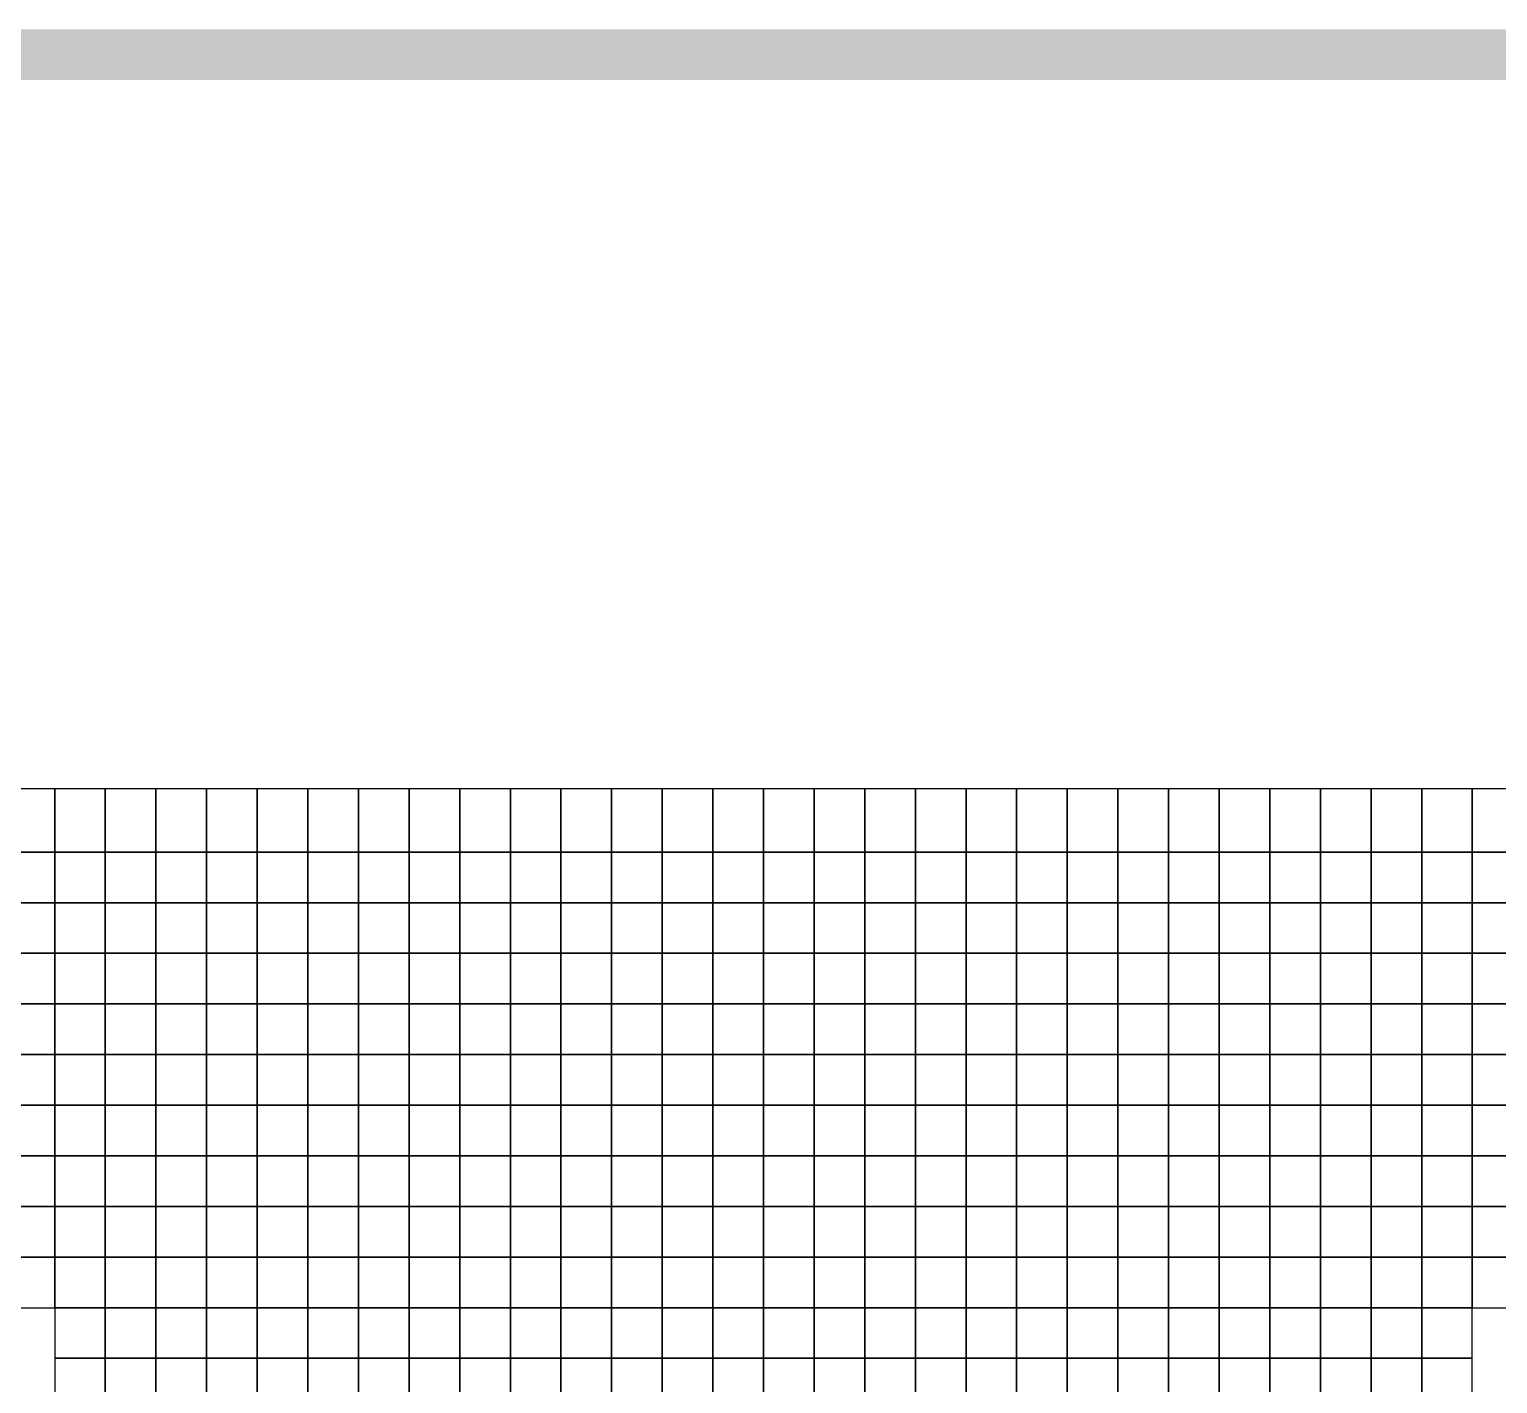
# Model space of a CAD drawing. Extents: x -2.8 to 74.5, y -0.2 to 18.4.
# Drawn here: x 54.57 to 60.37, y 11.9 to 17.25 of the extents above; entities that cross this region are included whole.
import ezdxf

# ---------------------------------------------------------------- set-up
doc = ezdxf.new("R2010")
doc.units = 0
doc.header["$MEASUREMENT"] = 0
doc.layers.add('layer_elements', color=7, linetype='Continuous')
doc.layers.add('layer_result_palette', color=7, linetype='Continuous')

msp = doc.modelspace()

# ---------------------------------------------------------------- linework, layer by layer
at = {"layer": 'layer_elements', "color": 171, "true_color": 0x8080ff}
for points in [[(54.47, 14), (54.67, 14), (54.67, 14.25), (54.47, 14.25)], [(54.67, 14), (54.87, 14), (54.87, 14.25), (54.67, 14.25)], [(54.87, 14), (55.07, 14), (55.07, 14.25), (54.87, 14.25)], [(55.07, 14), (55.27, 14), (55.27, 14.25), (55.07, 14.25)], [(55.27, 14), (55.47, 14), (55.47, 14.25), (55.27, 14.25)], [(55.47, 14), (55.67, 14), (55.67, 14.25), (55.47, 14.25)], [(55.67, 14), (55.87, 14), (55.87, 14.25), (55.67, 14.25)], [(55.87, 14), (56.07, 14), (56.07, 14.25), (55.87, 14.25)], [(56.07, 14), (56.27, 14), (56.27, 14.25), (56.07, 14.25)], [(56.27, 14), (56.47, 14), (56.47, 14.25), (56.27, 14.25)], [(56.47, 14), (56.67, 14), (56.67, 14.25), (56.47, 14.25)], [(56.67, 14), (56.87, 14), (56.87, 14.25), (56.67, 14.25)], [(56.87, 14), (57.07, 14), (57.07, 14.25), (56.87, 14.25)], [(57.07, 14), (57.27, 14), (57.27, 14.25), (57.07, 14.25)], [(57.27, 14), (57.47, 14), (57.47, 14.25), (57.27, 14.25)], [(57.47, 14), (57.67, 14), (57.67, 14.25), (57.47, 14.25)], [(57.67, 14), (57.87, 14), (57.87, 14.25), (57.67, 14.25)], [(57.87, 14), (58.07, 14), (58.07, 14.25), (57.87, 14.25)], [(58.07, 14), (58.27, 14), (58.27, 14.25), (58.07, 14.25)], [(58.27, 14), (58.47, 14), (58.47, 14.25), (58.27, 14.25)], [(58.47, 14), (58.67, 14), (58.67, 14.25), (58.47, 14.25)], [(58.67, 14), (58.87, 14), (58.87, 14.25), (58.67, 14.25)], [(58.87, 14), (59.07, 14), (59.07, 14.25), (58.87, 14.25)], [(59.07, 14), (59.27, 14), (59.27, 14.25), (59.07, 14.25)], [(59.27, 14), (59.47, 14), (59.47, 14.25), (59.27, 14.25)], [(59.47, 14), (59.67, 14), (59.67, 14.25), (59.47, 14.25)], [(59.67, 14), (59.87, 14), (59.87, 14.25), (59.67, 14.25)], [(59.87, 14), (60.07, 14), (60.07, 14.25), (59.87, 14.25)], [(60.07, 14), (60.27, 14), (60.27, 14.25), (60.07, 14.25)], [(60.27, 14), (60.47, 14), (60.47, 14.25), (60.27, 14.25)], [(54.47, 13.8), (54.67, 13.8), (54.67, 14), (54.47, 14)], [(54.67, 13.8), (54.87, 13.8), (54.87, 14), (54.67, 14)], [(54.87, 13.8), (55.07, 13.8), (55.07, 14), (54.87, 14)], [(55.07, 13.8), (55.27, 13.8), (55.27, 14), (55.07, 14)], [(55.27, 13.8), (55.47, 13.8), (55.47, 14), (55.27, 14)], [(55.47, 13.8), (55.67, 13.8), (55.67, 14), (55.47, 14)], [(55.67, 13.8), (55.87, 13.8), (55.87, 14), (55.67, 14)], [(55.87, 13.8), (56.07, 13.8), (56.07, 14), (55.87, 14)], [(56.07, 13.8), (56.27, 13.8), (56.27, 14), (56.07, 14)], [(56.27, 13.8), (56.47, 13.8), (56.47, 14), (56.27, 14)], [(56.47, 13.8), (56.67, 13.8), (56.67, 14), (56.47, 14)], [(56.67, 13.8), (56.87, 13.8), (56.87, 14), (56.67, 14)], [(56.87, 13.8), (57.07, 13.8), (57.07, 14), (56.87, 14)], [(57.07, 13.8), (57.27, 13.8), (57.27, 14), (57.07, 14)], [(57.27, 13.8), (57.47, 13.8), (57.47, 14), (57.27, 14)], [(57.47, 13.8), (57.67, 13.8), (57.67, 14), (57.47, 14)], [(57.67, 13.8), (57.87, 13.8), (57.87, 14), (57.67, 14)], [(57.87, 13.8), (58.07, 13.8), (58.07, 14), (57.87, 14)], [(58.07, 13.8), (58.27, 13.8), (58.27, 14), (58.07, 14)], [(58.27, 13.8), (58.47, 13.8), (58.47, 14), (58.27, 14)], [(58.47, 13.8), (58.67, 13.8), (58.67, 14), (58.47, 14)], [(58.67, 13.8), (58.87, 13.8), (58.87, 14), (58.67, 14)], [(58.87, 13.8), (59.07, 13.8), (59.07, 14), (58.87, 14)], [(59.07, 13.8), (59.27, 13.8), (59.27, 14), (59.07, 14)], [(59.27, 13.8), (59.47, 13.8), (59.47, 14), (59.27, 14)], [(59.47, 13.8), (59.67, 13.8), (59.67, 14), (59.47, 14)], [(59.67, 13.8), (59.87, 13.8), (59.87, 14), (59.67, 14)], [(59.87, 13.8), (60.07, 13.8), (60.07, 14), (59.87, 14)], [(60.07, 13.8), (60.27, 13.8), (60.27, 14), (60.07, 14)], [(60.27, 13.8), (60.47, 13.8), (60.47, 14), (60.27, 14)], [(54.47, 13.6), (54.67, 13.6), (54.67, 13.8), (54.47, 13.8)], [(54.67, 13.6), (54.87, 13.6), (54.87, 13.8), (54.67, 13.8)], [(54.87, 13.6), (55.07, 13.6), (55.07, 13.8), (54.87, 13.8)], [(55.07, 13.6), (55.27, 13.6), (55.27, 13.8), (55.07, 13.8)], [(55.27, 13.6), (55.47, 13.6), (55.47, 13.8), (55.27, 13.8)], [(55.47, 13.6), (55.67, 13.6), (55.67, 13.8), (55.47, 13.8)], [(55.67, 13.6), (55.87, 13.6), (55.87, 13.8), (55.67, 13.8)], [(55.87, 13.6), (56.07, 13.6), (56.07, 13.8), (55.87, 13.8)], [(56.07, 13.6), (56.27, 13.6), (56.27, 13.8), (56.07, 13.8)], [(56.27, 13.6), (56.47, 13.6), (56.47, 13.8), (56.27, 13.8)], [(56.47, 13.6), (56.67, 13.6), (56.67, 13.8), (56.47, 13.8)], [(56.67, 13.6), (56.87, 13.6), (56.87, 13.8), (56.67, 13.8)], [(56.87, 13.6), (57.07, 13.6), (57.07, 13.8), (56.87, 13.8)], [(57.07, 13.6), (57.27, 13.6), (57.27, 13.8), (57.07, 13.8)], [(57.27, 13.6), (57.47, 13.6), (57.47, 13.8), (57.27, 13.8)], [(57.47, 13.6), (57.67, 13.6), (57.67, 13.8), (57.47, 13.8)], [(57.67, 13.6), (57.87, 13.6), (57.87, 13.8), (57.67, 13.8)], [(57.87, 13.6), (58.07, 13.6), (58.07, 13.8), (57.87, 13.8)], [(58.07, 13.6), (58.27, 13.6), (58.27, 13.8), (58.07, 13.8)], [(58.27, 13.6), (58.47, 13.6), (58.47, 13.8), (58.27, 13.8)], [(58.47, 13.6), (58.67, 13.6), (58.67, 13.8), (58.47, 13.8)], [(58.67, 13.6), (58.87, 13.6), (58.87, 13.8), (58.67, 13.8)], [(58.87, 13.6), (59.07, 13.6), (59.07, 13.8), (58.87, 13.8)], [(59.07, 13.6), (59.27, 13.6), (59.27, 13.8), (59.07, 13.8)], [(59.27, 13.6), (59.47, 13.6), (59.47, 13.8), (59.27, 13.8)], [(59.47, 13.6), (59.67, 13.6), (59.67, 13.8), (59.47, 13.8)], [(59.67, 13.6), (59.87, 13.6), (59.87, 13.8), (59.67, 13.8)], [(59.87, 13.6), (60.07, 13.6), (60.07, 13.8), (59.87, 13.8)], [(60.07, 13.6), (60.27, 13.6), (60.27, 13.8), (60.07, 13.8)], [(60.27, 13.6), (60.47, 13.6), (60.47, 13.8), (60.27, 13.8)], [(54.47, 13.4), (54.67, 13.4), (54.67, 13.6), (54.47, 13.6)], [(54.67, 13.4), (54.87, 13.4), (54.87, 13.6), (54.67, 13.6)], [(54.87, 13.4), (55.07, 13.4), (55.07, 13.6), (54.87, 13.6)], [(55.07, 13.4), (55.27, 13.4), (55.27, 13.6), (55.07, 13.6)], [(55.27, 13.4), (55.47, 13.4), (55.47, 13.6), (55.27, 13.6)], [(55.47, 13.4), (55.67, 13.4), (55.67, 13.6), (55.47, 13.6)], [(55.67, 13.4), (55.87, 13.4), (55.87, 13.6), (55.67, 13.6)], [(55.87, 13.4), (56.07, 13.4), (56.07, 13.6), (55.87, 13.6)], [(56.07, 13.4), (56.27, 13.4), (56.27, 13.6), (56.07, 13.6)], [(56.27, 13.4), (56.47, 13.4), (56.47, 13.6), (56.27, 13.6)], [(56.47, 13.4), (56.67, 13.4), (56.67, 13.6), (56.47, 13.6)], [(56.67, 13.4), (56.87, 13.4), (56.87, 13.6), (56.67, 13.6)], [(56.87, 13.4), (57.07, 13.4), (57.07, 13.6), (56.87, 13.6)], [(57.07, 13.4), (57.27, 13.4), (57.27, 13.6), (57.07, 13.6)], [(57.27, 13.4), (57.47, 13.4), (57.47, 13.6), (57.27, 13.6)], [(57.47, 13.4), (57.67, 13.4), (57.67, 13.6), (57.47, 13.6)], [(57.67, 13.4), (57.87, 13.4), (57.87, 13.6), (57.67, 13.6)], [(57.87, 13.4), (58.07, 13.4), (58.07, 13.6), (57.87, 13.6)], [(58.07, 13.4), (58.27, 13.4), (58.27, 13.6), (58.07, 13.6)], [(58.27, 13.4), (58.47, 13.4), (58.47, 13.6), (58.27, 13.6)], [(58.47, 13.4), (58.67, 13.4), (58.67, 13.6), (58.47, 13.6)], [(58.67, 13.4), (58.87, 13.4), (58.87, 13.6), (58.67, 13.6)], [(58.87, 13.4), (59.07, 13.4), (59.07, 13.6), (58.87, 13.6)], [(59.07, 13.4), (59.27, 13.4), (59.27, 13.6), (59.07, 13.6)], [(59.27, 13.4), (59.47, 13.4), (59.47, 13.6), (59.27, 13.6)], [(59.47, 13.4), (59.67, 13.4), (59.67, 13.6), (59.47, 13.6)], [(59.67, 13.4), (59.87, 13.4), (59.87, 13.6), (59.67, 13.6)], [(59.87, 13.4), (60.07, 13.4), (60.07, 13.6), (59.87, 13.6)], [(60.07, 13.4), (60.27, 13.4), (60.27, 13.6), (60.07, 13.6)], [(60.27, 13.4), (60.47, 13.4), (60.47, 13.6), (60.27, 13.6)], [(54.87, 13.2), (55.07, 13.2), (55.07, 13.4), (54.87, 13.4)], [(55.67, 13.2), (55.87, 13.2), (55.87, 13.4), (55.67, 13.4)], [(55.87, 13.2), (56.07, 13.2), (56.07, 13.4), (55.87, 13.4)], [(56.07, 13.2), (56.27, 13.2), (56.27, 13.4), (56.07, 13.4)], [(56.27, 13.2), (56.47, 13.2), (56.47, 13.4), (56.27, 13.4)], [(56.47, 13.2), (56.67, 13.2), (56.67, 13.4), (56.47, 13.4)], [(56.67, 13.2), (56.87, 13.2), (56.87, 13.4), (56.67, 13.4)], [(56.87, 13.2), (57.07, 13.2), (57.07, 13.4), (56.87, 13.4)], [(57.07, 13.2), (57.27, 13.2), (57.27, 13.4), (57.07, 13.4)], [(57.27, 13.2), (57.47, 13.2), (57.47, 13.4), (57.27, 13.4)], [(57.47, 13.2), (57.67, 13.2), (57.67, 13.4), (57.47, 13.4)], [(57.67, 13.2), (57.87, 13.2), (57.87, 13.4), (57.67, 13.4)], [(57.87, 13.2), (58.07, 13.2), (58.07, 13.4), (57.87, 13.4)], [(58.07, 13.2), (58.27, 13.2), (58.27, 13.4), (58.07, 13.4)], [(58.27, 13.2), (58.47, 13.2), (58.47, 13.4), (58.27, 13.4)], [(58.47, 13.2), (58.67, 13.2), (58.67, 13.4), (58.47, 13.4)], [(58.67, 13.2), (58.87, 13.2), (58.87, 13.4), (58.67, 13.4)], [(58.87, 13.2), (59.07, 13.2), (59.07, 13.4), (58.87, 13.4)], [(59.07, 13.2), (59.27, 13.2), (59.27, 13.4), (59.07, 13.4)], [(59.27, 13.2), (59.47, 13.2), (59.47, 13.4), (59.27, 13.4)], [(59.47, 13.2), (59.67, 13.2), (59.67, 13.4), (59.47, 13.4)], [(59.67, 13.2), (59.87, 13.2), (59.87, 13.4), (59.67, 13.4)], [(59.87, 13.2), (60.07, 13.2), (60.07, 13.4), (59.87, 13.4)], [(56.07, 13), (56.27, 13), (56.27, 13.2), (56.07, 13.2)], [(56.67, 13), (56.87, 13), (56.87, 13.2), (56.67, 13.2)], [(56.87, 13), (57.07, 13), (57.07, 13.2), (56.87, 13.2)], [(57.07, 13), (57.27, 13), (57.27, 13.2), (57.07, 13.2)], [(57.27, 13), (57.47, 13), (57.47, 13.2), (57.27, 13.2)], [(57.47, 13), (57.67, 13), (57.67, 13.2), (57.47, 13.2)], [(57.67, 13), (57.87, 13), (57.87, 13.2), (57.67, 13.2)], [(57.87, 13), (58.07, 13), (58.07, 13.2), (57.87, 13.2)], [(58.07, 13), (58.27, 13), (58.27, 13.2), (58.07, 13.2)], [(58.27, 13), (58.47, 13), (58.47, 13.2), (58.27, 13.2)], [(58.67, 13), (58.87, 13), (58.87, 13.2), (58.67, 13.2)], [(58.87, 13), (59.07, 13), (59.07, 13.2), (58.87, 13.2)], [(57.07, 12.8), (57.27, 12.8), (57.27, 13), (57.07, 13)], [(57.27, 12.8), (57.47, 12.8), (57.47, 13), (57.27, 13)], [(57.47, 12.8), (57.67, 12.8), (57.67, 13), (57.47, 13)], [(57.67, 12.8), (57.87, 12.8), (57.87, 13), (57.67, 13)], [(57.87, 12.8), (58.07, 12.8), (58.07, 13), (57.87, 13)], [(58.67, 12.8), (58.87, 12.8), (58.87, 13), (58.67, 13)]]:
    msp.add_3dface(points, dxfattribs=at)
at = {"layer": 'layer_elements', "color": 51, "true_color": 0xffff73}
for points in [[(54.47, 13.2), (54.67, 13.2), (54.67, 13.4), (54.47, 13.4)], [(54.67, 13.2), (54.87, 13.2), (54.87, 13.4), (54.67, 13.4)], [(55.07, 13.2), (55.27, 13.2), (55.27, 13.4), (55.07, 13.4)], [(55.27, 13.2), (55.47, 13.2), (55.47, 13.4), (55.27, 13.4)], [(55.47, 13.2), (55.67, 13.2), (55.67, 13.4), (55.47, 13.4)], [(60.07, 13.2), (60.27, 13.2), (60.27, 13.4), (60.07, 13.4)], [(60.27, 13.2), (60.47, 13.2), (60.47, 13.4), (60.27, 13.4)], [(54.47, 13), (54.67, 13), (54.67, 13.2), (54.47, 13.2)], [(54.67, 13), (54.87, 13), (54.87, 13.2), (54.67, 13.2)], [(54.87, 13), (55.07, 13), (55.07, 13.2), (54.87, 13.2)], [(55.07, 13), (55.27, 13), (55.27, 13.2), (55.07, 13.2)], [(55.27, 13), (55.47, 13), (55.47, 13.2), (55.27, 13.2)], [(55.47, 13), (55.67, 13), (55.67, 13.2), (55.47, 13.2)], [(55.67, 13), (55.87, 13), (55.87, 13.2), (55.67, 13.2)], [(55.87, 13), (56.07, 13), (56.07, 13.2), (55.87, 13.2)], [(56.27, 13), (56.47, 13), (56.47, 13.2), (56.27, 13.2)], [(56.47, 13), (56.67, 13), (56.67, 13.2), (56.47, 13.2)], [(58.47, 13), (58.67, 13), (58.67, 13.2), (58.47, 13.2)], [(59.07, 13), (59.27, 13), (59.27, 13.2), (59.07, 13.2)], [(59.27, 13), (59.47, 13), (59.47, 13.2), (59.27, 13.2)], [(59.47, 13), (59.67, 13), (59.67, 13.2), (59.47, 13.2)], [(59.67, 13), (59.87, 13), (59.87, 13.2), (59.67, 13.2)], [(59.87, 13), (60.07, 13), (60.07, 13.2), (59.87, 13.2)], [(60.07, 13), (60.27, 13), (60.27, 13.2), (60.07, 13.2)], [(60.27, 13), (60.47, 13), (60.47, 13.2), (60.27, 13.2)], [(55.27, 12.8), (55.47, 12.8), (55.47, 13), (55.27, 13)], [(55.47, 12.8), (55.67, 12.8), (55.67, 13), (55.47, 13)], [(55.67, 12.8), (55.87, 12.8), (55.87, 13), (55.67, 13)], [(55.87, 12.8), (56.07, 12.8), (56.07, 13), (55.87, 13)], [(56.07, 12.8), (56.27, 12.8), (56.27, 13), (56.07, 13)], [(56.27, 12.8), (56.47, 12.8), (56.47, 13), (56.27, 13)], [(56.47, 12.8), (56.67, 12.8), (56.67, 13), (56.47, 13)], [(56.67, 12.8), (56.87, 12.8), (56.87, 13), (56.67, 13)], [(56.87, 12.8), (57.07, 12.8), (57.07, 13), (56.87, 13)], [(58.07, 12.8), (58.27, 12.8), (58.27, 13), (58.07, 13)], [(58.27, 12.8), (58.47, 12.8), (58.47, 13), (58.27, 13)], [(58.47, 12.8), (58.67, 12.8), (58.67, 13), (58.47, 13)], [(58.87, 12.8), (59.07, 12.8), (59.07, 13), (58.87, 13)], [(59.07, 12.8), (59.27, 12.8), (59.27, 13), (59.07, 13)], [(59.27, 12.8), (59.47, 12.8), (59.47, 13), (59.27, 13)], [(59.47, 12.8), (59.67, 12.8), (59.67, 13), (59.47, 13)], [(55.47, 12.6), (55.67, 12.6), (55.67, 12.8), (55.47, 12.8)], [(55.67, 12.6), (55.87, 12.6), (55.87, 12.8), (55.67, 12.8)], [(55.87, 12.6), (56.07, 12.6), (56.07, 12.8), (55.87, 12.8)], [(56.07, 12.6), (56.27, 12.6), (56.27, 12.8), (56.07, 12.8)], [(56.27, 12.6), (56.47, 12.6), (56.47, 12.8), (56.27, 12.8)], [(56.47, 12.6), (56.67, 12.6), (56.67, 12.8), (56.47, 12.8)], [(56.67, 12.6), (56.87, 12.6), (56.87, 12.8), (56.67, 12.8)], [(56.87, 12.6), (57.07, 12.6), (57.07, 12.8), (56.87, 12.8)], [(57.07, 12.6), (57.27, 12.6), (57.27, 12.8), (57.07, 12.8)], [(57.27, 12.6), (57.47, 12.6), (57.47, 12.8), (57.27, 12.8)], [(57.47, 12.6), (57.67, 12.6), (57.67, 12.8), (57.47, 12.8)], [(57.67, 12.6), (57.87, 12.6), (57.87, 12.8), (57.67, 12.8)], [(57.87, 12.6), (58.07, 12.6), (58.07, 12.8), (57.87, 12.8)], [(58.07, 12.6), (58.27, 12.6), (58.27, 12.8), (58.07, 12.8)], [(58.27, 12.6), (58.47, 12.6), (58.47, 12.8), (58.27, 12.8)], [(58.47, 12.6), (58.67, 12.6), (58.67, 12.8), (58.47, 12.8)], [(58.67, 12.6), (58.87, 12.6), (58.87, 12.8), (58.67, 12.8)], [(58.87, 12.6), (59.07, 12.6), (59.07, 12.8), (58.87, 12.8)], [(59.07, 12.6), (59.27, 12.6), (59.27, 12.8), (59.07, 12.8)], [(59.27, 12.6), (59.47, 12.6), (59.47, 12.8), (59.27, 12.8)], [(59.47, 12.6), (59.67, 12.6), (59.67, 12.8), (59.47, 12.8)], [(55.47, 12.4), (55.67, 12.4), (55.67, 12.6), (55.47, 12.6)], [(55.67, 12.4), (55.87, 12.4), (55.87, 12.6), (55.67, 12.6)], [(55.87, 12.4), (56.07, 12.4), (56.07, 12.6), (55.87, 12.6)], [(56.07, 12.4), (56.27, 12.4), (56.27, 12.6), (56.07, 12.6)], [(56.27, 12.4), (56.47, 12.4), (56.47, 12.6), (56.27, 12.6)], [(56.47, 12.4), (56.67, 12.4), (56.67, 12.6), (56.47, 12.6)], [(56.67, 12.4), (56.87, 12.4), (56.87, 12.6), (56.67, 12.6)], [(56.87, 12.4), (57.07, 12.4), (57.07, 12.6), (56.87, 12.6)], [(57.07, 12.4), (57.27, 12.4), (57.27, 12.6), (57.07, 12.6)], [(57.27, 12.4), (57.47, 12.4), (57.47, 12.6), (57.27, 12.6)], [(57.47, 12.4), (57.67, 12.4), (57.67, 12.6), (57.47, 12.6)], [(57.67, 12.4), (57.87, 12.4), (57.87, 12.6), (57.67, 12.6)], [(57.87, 12.4), (58.07, 12.4), (58.07, 12.6), (57.87, 12.6)], [(58.07, 12.4), (58.27, 12.4), (58.27, 12.6), (58.07, 12.6)], [(58.27, 12.4), (58.47, 12.4), (58.47, 12.6), (58.27, 12.6)], [(58.47, 12.4), (58.67, 12.4), (58.67, 12.6), (58.47, 12.6)], [(58.67, 12.4), (58.87, 12.4), (58.87, 12.6), (58.67, 12.6)], [(58.87, 12.4), (59.07, 12.4), (59.07, 12.6), (58.87, 12.6)], [(59.07, 12.4), (59.27, 12.4), (59.27, 12.6), (59.07, 12.6)], [(59.27, 12.4), (59.47, 12.4), (59.47, 12.6), (59.27, 12.6)], [(55.47, 12.2), (55.67, 12.2), (55.67, 12.4), (55.47, 12.4)], [(55.67, 12.2), (55.87, 12.2), (55.87, 12.4), (55.67, 12.4)], [(55.87, 12.2), (56.07, 12.2), (56.07, 12.4), (55.87, 12.4)], [(56.07, 12.2), (56.27, 12.2), (56.27, 12.4), (56.07, 12.4)], [(56.27, 12.2), (56.47, 12.2), (56.47, 12.4), (56.27, 12.4)], [(56.47, 12.2), (56.67, 12.2), (56.67, 12.4), (56.47, 12.4)], [(56.67, 12.2), (56.87, 12.2), (56.87, 12.4), (56.67, 12.4)], [(56.87, 12.2), (57.07, 12.2), (57.07, 12.4), (56.87, 12.4)], [(57.07, 12.2), (57.27, 12.2), (57.27, 12.4), (57.07, 12.4)], [(57.27, 12.2), (57.47, 12.2), (57.47, 12.4), (57.27, 12.4)], [(57.47, 12.2), (57.67, 12.2), (57.67, 12.4), (57.47, 12.4)], [(57.67, 12.2), (57.87, 12.2), (57.87, 12.4), (57.67, 12.4)], [(57.87, 12.2), (58.07, 12.2), (58.07, 12.4), (57.87, 12.4)], [(58.07, 12.2), (58.27, 12.2), (58.27, 12.4), (58.07, 12.4)], [(58.27, 12.2), (58.47, 12.2), (58.47, 12.4), (58.27, 12.4)], [(58.47, 12.2), (58.67, 12.2), (58.67, 12.4), (58.47, 12.4)], [(58.67, 12.2), (58.87, 12.2), (58.87, 12.4), (58.67, 12.4)], [(58.87, 12.2), (59.07, 12.2), (59.07, 12.4), (58.87, 12.4)], [(59.07, 12.2), (59.27, 12.2), (59.27, 12.4), (59.07, 12.4)], [(59.27, 12.2), (59.47, 12.2), (59.47, 12.4), (59.27, 12.4)], [(54.87, 12, 0), (55.07, 12), (55.07, 12.2), (54.87, 12.2, 0)], [(55.47, 12), (55.67, 12), (55.67, 12.2), (55.47, 12.2)], [(55.67, 12), (55.87, 12), (55.87, 12.2), (55.67, 12.2)], [(55.87, 12), (56.07, 12), (56.07, 12.2), (55.87, 12.2)], [(56.07, 12), (56.27, 12), (56.27, 12.2), (56.07, 12.2)], [(56.27, 12), (56.47, 12), (56.47, 12.2), (56.27, 12.2)], [(56.47, 12), (56.67, 12), (56.67, 12.2), (56.47, 12.2)], [(56.67, 12), (56.87, 12), (56.87, 12.2), (56.67, 12.2)], [(56.87, 12), (57.07, 12), (57.07, 12.2), (56.87, 12.2)], [(57.07, 12), (57.27, 12), (57.27, 12.2), (57.07, 12.2)], [(57.27, 12), (57.47, 12), (57.47, 12.2), (57.27, 12.2)], [(57.47, 12), (57.67, 12), (57.67, 12.2), (57.47, 12.2)], [(57.67, 12), (57.87, 12), (57.87, 12.2), (57.67, 12.2)], [(57.87, 12), (58.07, 12), (58.07, 12.2), (57.87, 12.2)], [(58.07, 12), (58.27, 12), (58.27, 12.2), (58.07, 12.2)], [(58.27, 12), (58.47, 12), (58.47, 12.2), (58.27, 12.2)], [(58.47, 12), (58.67, 12), (58.67, 12.2), (58.47, 12.2)], [(58.67, 12), (58.87, 12), (58.87, 12.2), (58.67, 12.2)], [(58.87, 12), (59.07, 12), (59.07, 12.2), (58.87, 12.2)], [(59.07, 12), (59.27, 12), (59.27, 12.2), (59.07, 12.2)], [(59.27, 12), (59.47, 12), (59.47, 12.2), (59.27, 12.2)], [(59.47, 12), (59.67, 12), (59.67, 12.2), (59.47, 12.2)], [(59.67, 12), (59.87, 12), (59.87, 12.2), (59.67, 12.2)], [(59.87, 12), (60.07, 12, 0), (60.07, 12.2, 0), (59.87, 12.2)], [(60.07, 12, 0), (60.27, 12), (60.27, 12.2), (60.07, 12.2, 0)], [(54.67, 11.8), (54.87, 11.8, 0), (54.87, 12, 0), (54.67, 12)], [(54.87, 11.8, 0), (55.07, 11.8), (55.07, 12), (54.87, 12, 0)], [(55.07, 11.8), (55.27, 11.8), (55.27, 12), (55.07, 12)], [(55.27, 11.8), (55.47, 11.8), (55.47, 12), (55.27, 12)], [(55.47, 11.8), (55.67, 11.8), (55.67, 12), (55.47, 12)], [(55.67, 11.8), (55.87, 11.8), (55.87, 12), (55.67, 12)], [(55.87, 11.8), (56.07, 11.8), (56.07, 12), (55.87, 12)], [(56.07, 11.8), (56.27, 11.8), (56.27, 12), (56.07, 12)], [(56.27, 11.8), (56.47, 11.8), (56.47, 12), (56.27, 12)], [(56.47, 11.8), (56.67, 11.8), (56.67, 12), (56.47, 12)], [(56.67, 11.8), (56.87, 11.8), (56.87, 12), (56.67, 12)], [(56.87, 11.8), (57.07, 11.8), (57.07, 12), (56.87, 12)], [(57.07, 11.8), (57.27, 11.8), (57.27, 12), (57.07, 12)], [(57.27, 11.8), (57.47, 11.8), (57.47, 12), (57.27, 12)], [(57.47, 11.8), (57.67, 11.8), (57.67, 12), (57.47, 12)], [(57.67, 11.8), (57.87, 11.8), (57.87, 12), (57.67, 12)], [(57.87, 11.8), (58.07, 11.8), (58.07, 12), (57.87, 12)], [(58.07, 11.8), (58.27, 11.8), (58.27, 12), (58.07, 12)], [(58.27, 11.8), (58.47, 11.8), (58.47, 12), (58.27, 12)], [(58.47, 11.8), (58.67, 11.8), (58.67, 12), (58.47, 12)], [(58.67, 11.8), (58.87, 11.8), (58.87, 12), (58.67, 12)], [(58.87, 11.8), (59.07, 11.8), (59.07, 12), (58.87, 12)], [(59.07, 11.8), (59.27, 11.8), (59.27, 12), (59.07, 12)], [(59.27, 11.8), (59.47, 11.8), (59.47, 12), (59.27, 12)], [(59.47, 11.8), (59.67, 11.8), (59.67, 12), (59.47, 12)], [(59.67, 11.8), (59.87, 11.8), (59.87, 12), (59.67, 12)], [(59.87, 11.8), (60.07, 11.8, 0), (60.07, 12, 0), (59.87, 12)], [(60.07, 11.8, 0), (60.27, 11.8), (60.27, 12), (60.07, 12, 0)]]:
    msp.add_3dface(points, dxfattribs=at)
at = {"layer": 'layer_elements', "color": 40, "true_color": 0xffdc37}
for points in [[(54.47, 12.8), (54.67, 12.8), (54.67, 13), (54.47, 13)], [(54.67, 12.8), (54.87, 12.8), (54.87, 13), (54.67, 13)], [(54.87, 12.8), (55.07, 12.8), (55.07, 13), (54.87, 13)], [(55.07, 12.8), (55.27, 12.8), (55.27, 13), (55.07, 13)], [(59.67, 12.8), (59.87, 12.8), (59.87, 13), (59.67, 13)], [(59.87, 12.8), (60.07, 12.8), (60.07, 13), (59.87, 13)], [(60.07, 12.8), (60.27, 12.8), (60.27, 13), (60.07, 13)], [(60.27, 12.8), (60.47, 12.8), (60.47, 13), (60.27, 13)], [(55.07, 12.6), (55.27, 12.6), (55.27, 12.8), (55.07, 12.8)], [(55.27, 12.6), (55.47, 12.6), (55.47, 12.8), (55.27, 12.8)], [(59.67, 12.6), (59.87, 12.6), (59.87, 12.8), (59.67, 12.8)], [(59.87, 12.6), (60.07, 12.6), (60.07, 12.8), (59.87, 12.8)], [(60.07, 12.6), (60.27, 12.6), (60.27, 12.8), (60.07, 12.8)], [(55.27, 12.4), (55.47, 12.4), (55.47, 12.6), (55.27, 12.6)], [(59.47, 12.4), (59.67, 12.4), (59.67, 12.6), (59.47, 12.6)], [(54.47, 12.2), (54.67, 12.2), (54.67, 12.4), (54.47, 12.4, 0)], [(55.27, 12.2), (55.47, 12.2), (55.47, 12.4), (55.27, 12.4)], [(59.47, 12.2), (59.67, 12.2), (59.67, 12.4), (59.47, 12.4)], [(60.27, 12.2), (60.47, 12.2), (60.47, 12.4, 0), (60.27, 12.4)], [(54.67, 12), (54.87, 12, 0), (54.87, 12.2, 0), (54.67, 12.2)], [(55.07, 12), (55.27, 12), (55.27, 12.2), (55.07, 12.2)], [(55.27, 12), (55.47, 12), (55.47, 12.2), (55.27, 12.2)]]:
    msp.add_3dface(points, dxfattribs=at)
at = {"layer": 'layer_elements', "color": 40, "true_color": 0xffa41c}
for points in [[(54.47, 12.6), (54.67, 12.6), (54.67, 12.8), (54.47, 12.8)], [(54.67, 12.6), (54.87, 12.6), (54.87, 12.8), (54.67, 12.8)], [(54.87, 12.6), (55.07, 12.6), (55.07, 12.8), (54.87, 12.8)], [(60.27, 12.6), (60.47, 12.6), (60.47, 12.8), (60.27, 12.8)], [(54.47, 12.4, 0), (54.67, 12.4), (54.67, 12.6), (54.47, 12.6)], [(55.07, 12.4), (55.27, 12.4), (55.27, 12.6), (55.07, 12.6)], [(59.67, 12.4), (59.87, 12.4), (59.87, 12.6), (59.67, 12.6)], [(60.07, 12.4), (60.27, 12.4), (60.27, 12.6), (60.07, 12.6)], [(60.27, 12.4), (60.47, 12.4, 0), (60.47, 12.6), (60.27, 12.6)], [(55.07, 12.2), (55.27, 12.2), (55.27, 12.4), (55.07, 12.4)], [(59.67, 12.2), (59.87, 12.2), (59.87, 12.4), (59.67, 12.4)], [(59.87, 12.2), (60.07, 12.2, 0), (60.07, 12.4), (59.87, 12.4)]]:
    msp.add_3dface(points, dxfattribs=at)
at = {"layer": 'layer_elements', "color": 30, "true_color": 0xff6600}
for points in [[(54.67, 12.4), (54.87, 12.4), (54.87, 12.6), (54.67, 12.6)], [(54.87, 12.4), (55.07, 12.4), (55.07, 12.6), (54.87, 12.6)], [(59.87, 12.4), (60.07, 12.4), (60.07, 12.6), (59.87, 12.6)], [(54.67, 12.2), (54.87, 12.2, 0), (54.87, 12.4), (54.67, 12.4)], [(54.87, 12.2, 0), (55.07, 12.2), (55.07, 12.4), (54.87, 12.4)], [(60.07, 12.2, 0), (60.27, 12.2), (60.27, 12.4), (60.07, 12.4)]]:
    msp.add_3dface(points, dxfattribs=at)
at = {"layer": 'layer_result_palette', "color": 30, "true_color": 0xff6600}
msp.add_solid([(48.7533, 17.05), (61.2867, 17.05), (48.7533, 17.25), (61.2867, 17.25)], dxfattribs=at)

doc.saveas('drawing.dxf')
